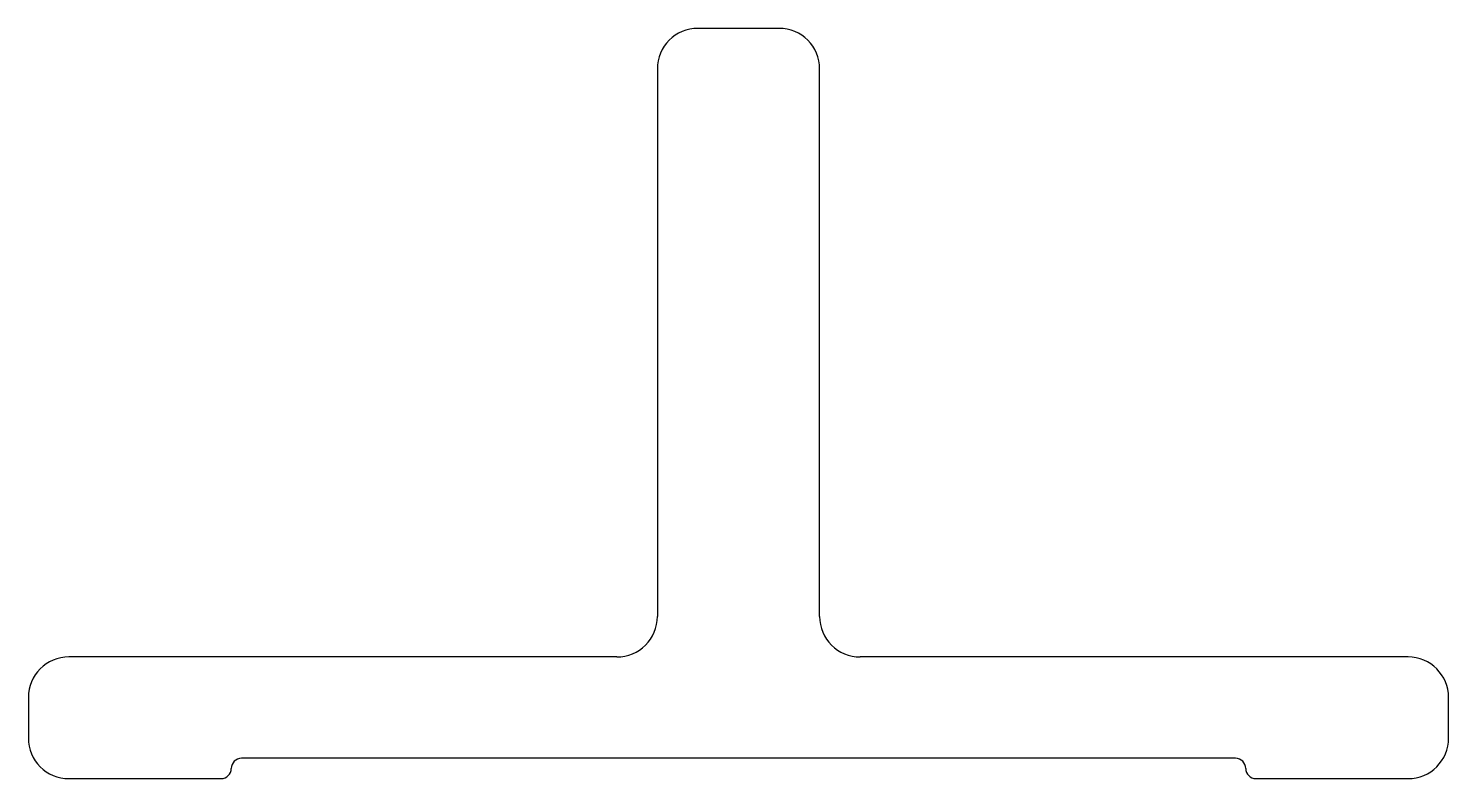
# Model space of a CAD drawing. Extents: x 1420.4 to 1455.4, y 1922 to 1940.5.
import ezdxf

# ---------------------------------------------------------------- set-up
doc = ezdxf.new("R2010")
doc.units = 0
doc.layers.get('0').update_dxf_attribs({"linetype": 'CONTINUOUS'})

msp = doc.modelspace()

# ---------------------------------------------------------------- linework, layer by layer
for p, q in [((1438.916, 1940.511), (1436.916, 1940.511)), ((1435.916, 1939.511), (1435.916, 1926.011)), ((1439.916, 1926.011), (1439.916, 1939.511)), ((1434.916, 1925.011), (1421.416, 1925.011)), ((1454.416, 1925.011), (1440.916, 1925.011)), ((1420.416, 1924.011), (1420.416, 1923.011)), ((1455.416, 1923.011), (1455.416, 1924.011)), ((1450.166, 1922.511), (1425.666, 1922.511)), ((1421.416, 1922.011), (1425.166, 1922.011)), ((1450.666, 1922.011), (1454.416, 1922.011))]:
    msp.add_line(p, q)
for centre, radius, start, end in [((1436.916, 1939.511), 1, 90, 180), ((1438.916, 1939.511), 1, 0, 90), ((1434.916, 1926.011), 1, 270, 0), ((1440.916, 1926.011), 1, 180, 270), ((1421.416, 1924.011), 1, 90, 180), ((1454.416, 1924.011), 1, 0, 90), ((1421.416, 1923.011), 1, 180, 270), ((1454.416, 1923.011), 1, 270, 0), ((1425.166, 1922.261), 0.25, 270, 360), ((1425.666, 1922.261), 0.25, 90, 180), ((1450.166, 1922.261), 0.25, 0, 90), ((1450.666, 1922.261), 0.25, 180, 270)]:
    msp.add_arc(centre, radius, start, end)

doc.saveas('drawing.dxf')
